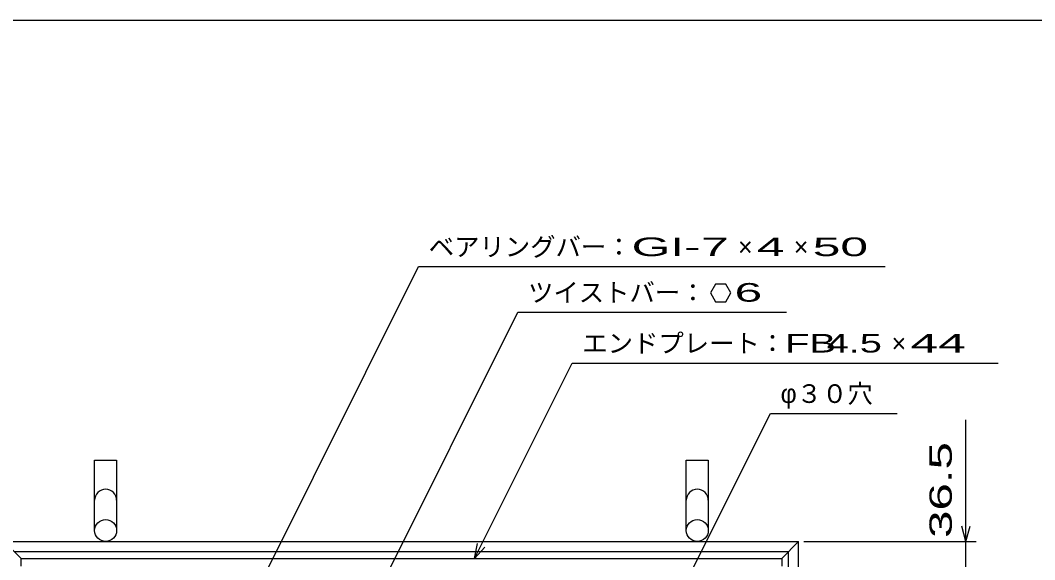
# Model space of a CAD drawing. Units: millimetres, scale not verified. Extents: x -1092 to 1039, y -770 to 632.
# Drawn here: x -736 to -135, y 313 to 632 of the extents above; entities that cross this region are included whole.
import ezdxf
from ezdxf.enums import TextEntityAlignment as Align

# ---------------------------------------------------------------- set-up
doc = ezdxf.new("R2010")
doc.units = ezdxf.units.MM
doc.header["$LTSCALE"] = 6
doc.linetypes.add('DASHED', pattern=[7.5, 6, -1.5])
for name, color, linetype, lineweight in [('0_2', 150, 'Continuous', 25), ('16', 3, 'Continuous', 25), ('19', 6, 'Continuous', 25), ('22', 4, 'Continuous', 25)]:
    doc.layers.add(name, color=color, linetype=linetype, lineweight=lineweight)
doc.styles.add('ベクトル', font='')
doc.styles.get('ベクトル').set_extended_font_data('ベクトル')

msp = doc.modelspace()

# ---------------------------------------------------------------- linework, layer by layer
at = {"layer": '0_2'}
msp.add_line((-1037.4, 632.1), (1038.6, 632.1), dxfattribs=at)
at = {"layer": '16'}
for p, q in [((-735, 314), (-285, 314)), ((-735, 309.5), (-735, 314)), ((-285, 314), (-285, 309.5))]:
    msp.add_line(p, q, dxfattribs=at)
at = {"layer": '19'}
for p, q in [((-691.5, 330.5), (-691.5, 372.12)), ((-691.5, 372.12), (-678.5, 372.12)), ((-678.5, 372.12), (-678.5, 330.5)), ((-341.5, 330.5), (-341.5, 372.12)), ((-341.5, 372.12), (-328.5, 372.12)), ((-328.5, 372.12), (-328.5, 330.5)), ((-745, 324), (-275, 324)), ((-275, -146), (-275, 324)), ((-739, 318), (-281, 318)), ((-281, -140), (-281, 318))]:
    msp.add_line(p, q, dxfattribs=at)
at = {"layer": '19', "linetype": 'DASHED'}
for p, q in [((-735, 314), (-745, 324)), ((-285, 314), (-275, 324))]:
    msp.add_line(p, q, dxfattribs=at)
at = {"layer": '19'}
for centre in [(-685, 330.5), (-335, 330.5)]:
    msp.add_circle(centre, 6.5, dxfattribs=at)
for centre in [(-685, 348.34), (-335, 348.34)]:
    msp.add_arc(centre, 6.5, 0, 180, dxfattribs=at)
at = {"layer": '22'}
for p, q in [((-622.1, 242), (-499.85, 486.5)), ((-499.85, 486.5), (-223.85, 486.5)), ((-324.099, 476.159), (-327.099, 470.963)), ((-318.099, 476.159), (-324.099, 476.159)), ((-315.1, 470.9), (-318.099, 476.159)), ((-327.099, 470.963), (-324.099, 465.767)), ((-318.099, 465.767), (-315.099, 470.963)), ((-324.099, 465.767), (-318.099, 465.767)), ((-537.35, 267), (-441.1, 459.5)), ((-441.1, 459.5), (-282.1, 459.5)), ((-466.75, 314), (-409, 429.5)), ((-409, 429.5), (-157, 429.5)), ((-339.7, 303.7), (-291.7, 399.7)), ((-291.7, 399.7), (-216.7, 399.7)), ((-176, 324), (-176, 396)), ((-176, 324), (-178.4, 333)), ((-176, 324), (-173.6, 333)), ((-466.75, 314), (-464.95, 322.76)), ((-466.75, 314), (-460.75, 320.6)), ((-272, 324), (-170, 324)), ((-176, 287.5), (-176, 324))]:
    msp.add_line(p, q, dxfattribs=at)

# ---------------------------------------------------------------- texts
at = {"layer": '22', "color": 2, "style": 'ベクトル'}
for s, p in [('ベアリングバー：', (-493.85, 498.2)), ('×', (-310.85, 498.2)), ('×', (-277.85, 498.2)), ('ツイストバー：', (-435.1, 471.2)), ('エンドプレート：', (-403, 441.2)), ('×', (-220, 441.2)), ('φ３０穴', (-285.7, 411.4))]:
    msp.add_text(s, height=11, dxfattribs=at).set_placement(p, align=Align.MIDDLE_LEFT)
for s, width, p in [('GI-', 2, (-373.85, 498.2)), (' 7 ', 2, (-340.85, 498.2)), (' 4 ', 2, (-307.85, 498.2)), (' 50 ', 2, (-274.85, 498.2)), (' 6 ', 2, (-321.099, 471.263)), ('FB', 1.6, (-283, 441.2)), (' 4.5 ', 1.6, (-265, 441.2)), (' 44 ', 2, (-217, 441.2))]:
    msp.add_text(s, height=11, dxfattribs=dict(at, width=width)).set_placement(p, align=Align.MIDDLE_LEFT)
at = {"layer": '22', "color": 2, "style": 'ベクトル', "width": 1.65}
msp.add_text(' 36.5 ', height=13.2, rotation=90, dxfattribs=at).set_placement((-191, 318), align=Align.MIDDLE_LEFT)

doc.saveas('drawing.dxf')
